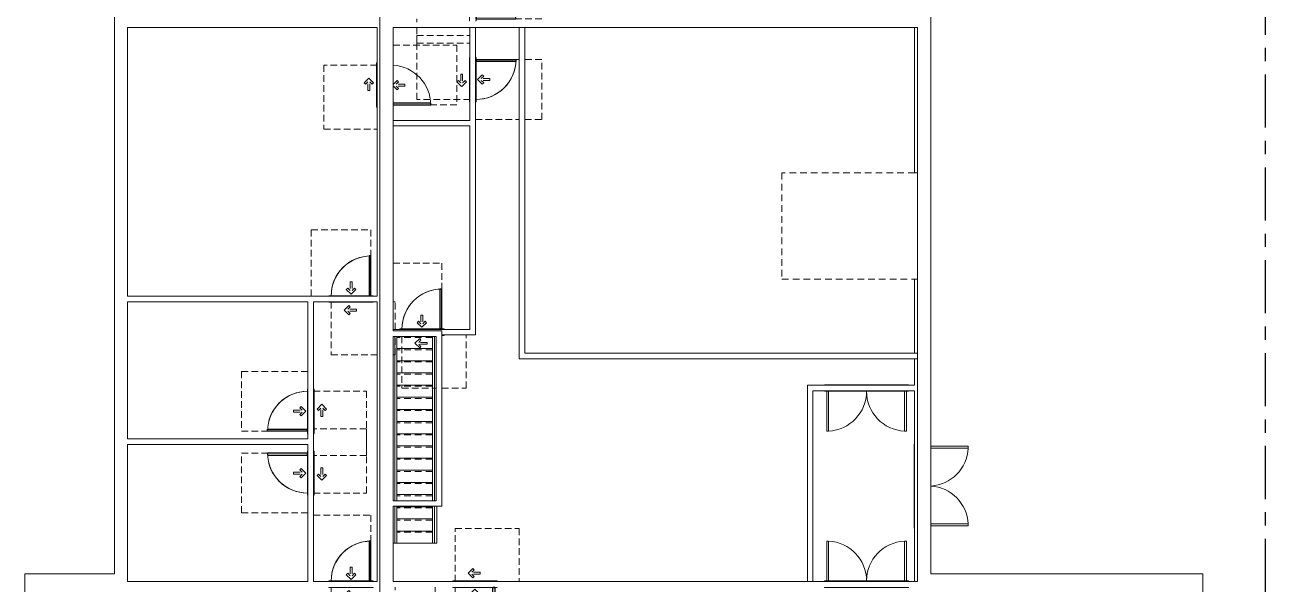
# Model space of a CAD drawing. Header units: inches. Extents: x -84 to 1352, y -748 to 1419.
# Drawn here: x 149 to 1270, y -14 to 492 of the extents above; entities that cross this region are included whole.
import ezdxf

# ---------------------------------------------------------------- set-up
doc = ezdxf.new("R2010")
doc.units = ezdxf.units.IN
doc.header["$MEASUREMENT"] = 0
for name, pattern in [('ADA Clearance', [9, 6, -3]), ('Grid Line', [84, 48, -12, 12, -12]), ('Overhead', [9.75, 6, -3.75])]:
    doc.linetypes.add(name, pattern=pattern)
for name, color, linetype, lineweight in [('A-DOOR', 31, 'Continuous', 15), ('A-DOOR-FRAM', 31, 'Continuous', 15), ('A-FLOR-HRAL', 11, 'Continuous', 15), ('A-WALL', 113, 'Continuous', 15), ('I-WALL', 2, 'Continuous', 15), ('S-GRID', 1, 'Continuous', 9), ('S-STRS', 31, 'Continuous', 15)]:
    doc.layers.add(name, color=color, linetype=linetype, lineweight=lineweight)

# ---------------------------------------------------------------- blocks, each defined once
blk = doc.blocks.new('Door-Single_CE_ - HM Door-2_ HM Frame-5136916-ROOF')
at = {"layer": 'A-DOOR', "color": 253, "linetype": 'ADA Clearance'}
for p, q in [((-36, 66), (18, 66)), ((-36, 8.5), (-36, 66)), ((18, 66), (18, 8.5)), ((-3, 13.4), (-4.3, 12.1)), ((-4.3, 12.1), (-0.6, 8.5)), ((-3, 13.4), (-0.9, 11.2)), ((-0.9, 19), (-0.9, 11.2)), ((0.9, 19), (-0.9, 19)), ((4.2, 12.1), (0.6, 8.5)), ((0.9, 19), (0.9, 11.2)), ((3, 13.4), (0.9, 11.2)), ((3, 13.4), (4.2, 12.1)), ((-18, -6), (-18, -54)), ((-2, -9.3), (-6.3, -13.5)), ((-0.8, -10.5), (-2.9, -12.7)), ((-0.8, -10.5), (-2, -9.3)), ((40, -54), (40, -6)), ((-2, -17.8), (-6.3, -13.5)), ((4.8, -12.7), (-2.9, -12.7)), ((4.8, -14.4), (-2.9, -14.4)), ((-0.8, -16.5), (-2.9, -14.4)), ((-0.8, -16.5), (-2, -17.8)), ((4.8, -14.4), (4.8, -12.7)), ((-18, -54), (40, -54))]:
    blk.add_line(p, q, dxfattribs=at)
at = {"layer": 'A-DOOR', "color": 53, "lineweight": 25}
for p, q in [((18, 42.5), (16.2, 42.5)), ((16.2, 42.5), (16.2, 8.5)), ((18, 42.5), (16.2, 42.5)), ((16.2, 42.5), (16.2, 8.5)), ((18, 8.5), (18, 42.5)), ((18, 8.5), (18, 42.5))]:
    blk.add_line(p, q, dxfattribs=at)
at = {"layer": 'A-DOOR', "color": 253}
blk.add_arc((18, 6.5), 36, 90, 176.8082, dxfattribs=at)
blk.add_arc((18, 6.5), 36, 90, 176.8082, dxfattribs=at)
blk.add_arc((18, 6.5), 36, 90, 176.8082, dxfattribs=at)
blk.add_arc((18, 6.5), 36, 90, 176.8082, dxfattribs=at)
at = {"layer": 'A-DOOR-FRAM', "color": 253}
for p, q in [((-20, -6.5), (-20, -6)), ((20, -6.5), (-20, -6.5)), ((20, -6), (20, -6.5))]:
    blk.add_line(p, q, dxfattribs=at)
blk = doc.blocks.new('Door-Single_CE_ - HM Door-2_ HM Frame-5137074-ROOF')
at = {"layer": 'A-DOOR', "color": 253, "linetype": 'ADA Clearance'}
for p, q in [((-18, 50.5), (40, 50.5)), ((-18, 2.5), (-18, 50.5)), ((40, 50.5), (40, 2.5)), ((-2, 14.3), (-6.3, 10)), ((-0.8, 13), (-2.9, 10.9)), ((-0.8, 13), (-2, 14.3)), ((-2, 5.8), (-6.3, 10)), ((4.8, 10.9), (-2.9, 10.9)), ((4.8, 9.2), (-2.9, 9.2)), ((-0.8, 7), (-2.9, 9.2)), ((-0.8, 7), (-2, 5.8)), ((4.8, 10.9), (4.8, 9.2)), ((-36, -2.5), (-36, -42)), ((-4.3, -8.6), (0, -4.4)), ((-3, -9.9), (-4.3, -8.6)), ((-3, -9.9), (-0.9, -7.7)), ((-0.9, -15.5), (-0.9, -7.7)), ((4.2, -8.6), (0, -4.4)), ((0.9, -15.5), (0.9, -7.7)), ((3, -9.9), (0.9, -7.7)), ((3, -9.9), (4.2, -8.6)), ((18, -42), (18, -2.5)), ((0.9, -15.5), (-0.9, -15.5)), ((-36, -47), (-36, -62.5)), ((18, -62.5), (18, -47)), ((-36, -62.5), (18, -62.5))]:
    blk.add_line(p, q, dxfattribs=at)
at = {"layer": 'A-DOOR', "color": 53, "lineweight": 25}
for p, q in [((16.2, -39), (16.2, -3)), ((16.2, -39), (16.2, -3)), ((18, -3), (16.2, -3)), ((16.2, -3), (18, -3)), ((18, -3), (18, -39)), ((18, -3), (18, -39)), ((18, -39), (16.2, -39)), ((18, -39), (16.2, -39))]:
    blk.add_line(p, q, dxfattribs=at)
at = {"layer": 'A-DOOR', "color": 253}
for start in [179.5, 179.5, 179.5, 180.0012]:
    blk.add_arc((18, -3), 36, start, 270, dxfattribs=at)
at = {"layer": 'A-DOOR-FRAM', "color": 253}
for p, q in [((-20, 3), (20, 3)), ((-20, 2.5), (-20, 3)), ((20, 3), (20, 2.5)), ((-20, -3), (-20, -2.5)), ((20, -3), (-20, -3)), ((20, -2.5), (20, -3))]:
    blk.add_line(p, q, dxfattribs=at)
blk = doc.blocks.new('Door-Single_CE_ - HM Door-2_ HM Frame-5137187-ROOF')
at = {"layer": 'A-DOOR', "color": 253, "linetype": 'ADA Clearance'}
for p, q in [((-26, 62.5), (18, 62.5)), ((18, 62.5), (18, 2.5)), ((-0.9, 15.5), (-0.9, 7.7)), ((0.9, 15.5), (-0.9, 15.5)), ((0.9, 15.5), (0.9, 7.7)), ((-3, 9.9), (-4.3, 8.6)), ((-4.3, 8.6), (0, 4.4)), ((-3, 9.9), (-0.9, 7.7)), ((4.2, 8.6), (0, 4.4)), ((3, 9.9), (0.9, 7.7)), ((3, 9.9), (4.2, 8.6)), ((-18, -3.9), (-18, -50.5)), ((-2, -5.8), (-6.3, -10)), ((-2, -14.3), (-6.3, -10)), ((-0.8, -7), (-2.9, -9.2)), ((4.8, -9.2), (-2.9, -9.2)), ((4.8, -10.9), (-2.9, -10.9)), ((-0.8, -13), (-2.9, -10.9)), ((-0.8, -7), (-2, -5.8)), ((4.8, -10.9), (4.8, -9.2)), ((40, -50.5), (40, -2.5)), ((-0.8, -13), (-2, -14.3)), ((-18, -50.5), (13, -50.5)), ((18, -50.5), (40, -50.5))]:
    blk.add_line(p, q, dxfattribs=at)
at = {"layer": 'A-DOOR', "color": 53, "lineweight": 25}
for p, q in [((18, 39), (16.2, 39)), ((16.2, 39), (16.2, 3)), ((18, 39), (16.2, 39)), ((16.2, 39), (16.2, 3)), ((18, 3), (18, 39)), ((18, 3), (18, 39)), ((18, 3), (16.2, 3)), ((16.2, 3), (18, 3))]:
    blk.add_line(p, q, dxfattribs=at)
at = {"layer": 'A-DOOR', "color": 253}
for end in [179.9988, 180.5, 180.5, 180.5]:
    blk.add_arc((18, 3), 36, 90, end, dxfattribs=at)
at = {"layer": 'A-DOOR-FRAM', "color": 253}
for p, q in [((-20, 3), (20, 3)), ((-20, 2.5), (-20, 3)), ((20, 3), (20, 2.5)), ((20, -3), (18, -3)), ((20, -2.5), (20, -3))]:
    blk.add_line(p, q, dxfattribs=at)
blk = doc.blocks.new('Door-Single_CE_ - HM Door-2_ HM Frame-V2-ROOF')
at = {"layer": 'A-DOOR', "color": 253, "linetype": 'ADA Clearance'}
for p, q in [((-36, 62.5), (18, 62.5)), ((-36, 2.5), (-36, 62.5)), ((18, 62.5), (18, 2.5)), ((-0.9, 15.5), (-0.9, 7.7)), ((0.9, 15.5), (-0.9, 15.5)), ((0.9, 15.5), (0.9, 7.7)), ((-3, 9.9), (-4.3, 8.6)), ((-4.3, 8.6), (0, 4.4)), ((-3, 9.9), (-0.9, 7.7)), ((4.2, 8.6), (0, 4.4)), ((3, 9.9), (0.9, 7.7)), ((3, 9.9), (4.2, 8.6)), ((-18, -2.5), (-18, -50.5)), ((-2, -5.8), (-6.3, -10)), ((-2, -14.3), (-6.3, -10)), ((-0.8, -7), (-2.9, -9.2)), ((4.8, -9.2), (-2.9, -9.2)), ((4.8, -10.9), (-2.9, -10.9)), ((-0.8, -13), (-2.9, -10.9)), ((-0.8, -7), (-2, -5.8)), ((4.8, -10.9), (4.8, -9.2)), ((40, -2.5), (38, -2.5)), ((40, -27.5), (40, -2.5)), ((-0.8, -13), (-2, -14.3)), ((40, -50.5), (40, -33.9)), ((-18, -50.5), (23.5, -50.5)), ((38, -50.5), (40, -50.5))]:
    blk.add_line(p, q, dxfattribs=at)
at = {"layer": 'A-DOOR', "color": 53, "lineweight": 25}
for p, q in [((18, 39), (16.2, 39)), ((16.2, 39), (16.2, 3)), ((18, 39), (16.2, 39)), ((16.2, 39), (16.2, 3)), ((18, 3), (18, 39)), ((18, 3), (18, 39)), ((18, 3), (16.2, 3)), ((16.2, 3), (18, 3))]:
    blk.add_line(p, q, dxfattribs=at)
at = {"layer": 'A-DOOR', "color": 253}
for end in [179.9988, 180.5, 180.5, 180.5]:
    blk.add_arc((18, 3), 36, 90, end, dxfattribs=at)
at = {"layer": 'A-DOOR-FRAM', "color": 253}
for p, q in [((-20, 3), (20, 3)), ((-20, 2.5), (-20, 3)), ((20, 3), (20, 2.5)), ((-20, -3), (-20, -2.5)), ((20, -3), (-20, -3)), ((20, -2.5), (20, -3))]:
    blk.add_line(p, q, dxfattribs=at)
blk = doc.blocks.new('Door-Single_CE_ - HM Door-2_ HM Frame-V5-ROOF')
at = {"layer": 'A-DOOR', "color": 253, "linetype": 'ADA Clearance'}
for p, q in [((-18, 50.5), (40, 50.5)), ((-18, 2.5), (-18, 50.5)), ((40, 50.5), (40, 2.5)), ((-2, 14.3), (-6.3, 10)), ((-0.8, 13), (-2.9, 10.9)), ((-0.8, 13), (-2, 14.3)), ((-2, 5.8), (-6.3, 10)), ((4.8, 10.9), (-2.9, 10.9)), ((4.8, 9.2), (-2.9, 9.2)), ((-0.8, 7), (-2.9, 9.2)), ((-0.8, 7), (-2, 5.8)), ((4.8, 10.9), (4.8, 9.2)), ((-36, -2.5), (-36, -62.5)), ((-4.3, -8.6), (0, -4.4)), ((-3, -9.9), (-4.3, -8.6)), ((-3, -9.9), (-0.9, -7.7)), ((-0.9, -15.5), (-0.9, -7.7)), ((4.2, -8.6), (0, -4.4)), ((0.9, -15.5), (0.9, -7.7)), ((3, -9.9), (0.9, -7.7)), ((3, -9.9), (4.2, -8.6)), ((18, -62.5), (18, -2.5)), ((0.9, -15.5), (-0.9, -15.5)), ((-36, -62.5), (18, -62.5))]:
    blk.add_line(p, q, dxfattribs=at)
at = {"layer": 'A-DOOR', "color": 53, "lineweight": 25}
for p, q in [((16.2, -39), (16.2, -3)), ((16.2, -39), (16.2, -3)), ((18, -3), (16.2, -3)), ((16.2, -3), (18, -3)), ((18, -3), (18, -39)), ((18, -3), (18, -39)), ((18, -39), (16.2, -39)), ((18, -39), (16.2, -39))]:
    blk.add_line(p, q, dxfattribs=at)
at = {"layer": 'A-DOOR', "color": 253}
for start in [179.5, 179.5, 179.5, 180.0012]:
    blk.add_arc((18, -3), 36, start, 270, dxfattribs=at)
at = {"layer": 'A-DOOR-FRAM', "color": 253}
for p, q in [((-20, 3), (20, 3)), ((-20, 2.5), (-20, 3)), ((20, 3), (20, 2.5)), ((-20, -3), (-20, -2.5)), ((20, -3), (-20, -3)), ((20, -2.5), (20, -3))]:
    blk.add_line(p, q, dxfattribs=at)
blk = doc.blocks.new('Door-Double_CE_ - HM Door-2_ HM Frame-4190290-ROOF')
at = {"layer": 'A-DOOR', "color": 253}
for p, q in [((-34.25, 39), (-36, 39)), ((-36, 39), (-36, 3)), ((-34.25, 3), (-34.25, 39)), ((36, 39), (34.25, 39)), ((34.25, 39), (34.25, 3)), ((36, 3), (36, 39)), ((-36, 3), (-34.25, 3)), ((34.25, 3), (36, 3))]:
    blk.add_line(p, q, dxfattribs=at)
for centre, start, end in [((-36, 3), 0.00117, 87.20673), ((36, 3), 92.78435, 179.99883)]:
    blk.add_arc(centre, 36, start, end, dxfattribs=at)
at = {"layer": 'A-DOOR-FRAM', "color": 253}
for p, q in [((-38, 3), (-36, 3)), ((-38, 2.5), (-38, 3)), ((-34.25, 3), (34.25, 3)), ((36, 3), (38, 3)), ((38, 3), (38, 2.5)), ((-38, -3), (-38, -2.5)), ((38, -3), (-38, -3)), ((38, -2.5), (38, -3))]:
    blk.add_line(p, q, dxfattribs=at)
blk = doc.blocks.new('Door-Single_CE_ - HM Door-2_ HM Frame-V11-ROOF')
at = {"layer": 'A-DOOR', "color": 253, "linetype": 'ADA Clearance'}
for p, q in [((-36, 62.5), (18, 62.5)), ((-36, 2.5), (-36, 62.5)), ((18, 62.5), (18, 2.5)), ((-0.9, 15.5), (-0.9, 7.7)), ((0.9, 15.5), (-0.9, 15.5)), ((0.9, 15.5), (0.9, 7.7)), ((-3, 9.9), (-4.3, 8.6)), ((-4.3, 8.6), (0, 4.4)), ((-3, 9.9), (-0.9, 7.7)), ((4.2, 8.6), (0, 4.4)), ((3, 9.9), (0.9, 7.7)), ((3, 9.9), (4.2, 8.6)), ((-18, -2.5), (-18, -50.5)), ((-2, -5.8), (-6.3, -10)), ((-2, -14.3), (-6.3, -10)), ((-0.8, -7), (-2.9, -9.2)), ((4.8, -9.2), (-2.9, -9.2)), ((4.8, -10.9), (-2.9, -10.9)), ((-0.8, -13), (-2.9, -10.9)), ((-0.8, -7), (-2, -5.8)), ((4.8, -10.9), (4.8, -9.2)), ((40, -50.5), (40, -2.5)), ((-0.8, -13), (-2, -14.3)), ((-18, -50.5), (21, -50.5)), ((26, -50.5), (40, -50.5))]:
    blk.add_line(p, q, dxfattribs=at)
at = {"layer": 'A-DOOR', "color": 53, "lineweight": 25}
for p, q in [((18, 39), (16.2, 39)), ((16.2, 39), (16.2, 3)), ((18, 39), (16.2, 39)), ((16.2, 39), (16.2, 3)), ((18, 3), (18, 39)), ((18, 3), (18, 39)), ((18, 3), (16.2, 3)), ((16.2, 3), (18, 3))]:
    blk.add_line(p, q, dxfattribs=at)
at = {"layer": 'A-DOOR', "color": 253}
for end in [179.9988, 180.5, 180.5, 180.5]:
    blk.add_arc((18, 3), 36, 90, end, dxfattribs=at)
at = {"layer": 'A-DOOR-FRAM', "color": 253}
for p, q in [((-20, 3), (20, 3)), ((-20, 2.5), (-20, 3)), ((20, 3), (20, 2.5)), ((-20, -3), (-20, -2.5)), ((20, -3), (-20, -3)), ((20, -2.5), (20, -3))]:
    blk.add_line(p, q, dxfattribs=at)
blk = doc.blocks.new('Door-Single_CE_ - HM Door-2_ HM Frame-V14-ROOF')
at = {"layer": 'A-DOOR', "color": 253, "linetype": 'ADA Clearance'}
for p, q in [((-34, 62.5), (18, 62.5)), ((18, 62.5), (18, 2.5)), ((-0.9, 15.5), (-0.9, 7.7)), ((0.9, 15.5), (-0.9, 15.5)), ((0.9, 15.5), (0.9, 7.7)), ((-3, 9.9), (-4.3, 8.6)), ((-4.3, 8.6), (0, 4.4)), ((-3, 9.9), (-0.9, 7.7)), ((4.2, 8.6), (0, 4.4)), ((3, 9.9), (0.9, 7.7)), ((3, 9.9), (4.2, 8.6)), ((-18, -2.5), (-18, -50.5)), ((-2, -5.8), (-6.3, -10)), ((-2, -14.3), (-6.3, -10)), ((-0.8, -7), (-2.9, -9.2)), ((4.8, -9.2), (-2.9, -9.2)), ((4.8, -10.9), (-2.9, -10.9)), ((-0.8, -13), (-2.9, -10.9)), ((-0.8, -7), (-2, -5.8)), ((4.8, -10.9), (4.8, -9.2)), ((40, -50.5), (40, -2.5)), ((-0.8, -13), (-2, -14.3)), ((-18, -50.5), (23.5, -50.5)), ((38, -50.5), (40, -50.5))]:
    blk.add_line(p, q, dxfattribs=at)
at = {"layer": 'A-DOOR', "color": 53, "lineweight": 25}
for p, q in [((18, 39), (16.2, 39)), ((16.2, 39), (16.2, 3)), ((18, 39), (16.2, 39)), ((16.2, 39), (16.2, 3)), ((18, 3), (18, 39)), ((18, 3), (18, 39)), ((18, 3), (16.2, 3)), ((16.2, 3), (18, 3))]:
    blk.add_line(p, q, dxfattribs=at)
at = {"layer": 'A-DOOR', "color": 253}
for end in [179.9988, 180.5, 180.5, 180.5]:
    blk.add_arc((18, 3), 36, 90, end, dxfattribs=at)
at = {"layer": 'A-DOOR-FRAM', "color": 253}
for p, q in [((-20, 3), (20, 3)), ((-20, 2.5), (-20, 3)), ((20, 3), (20, 2.5)), ((-20, -3), (-20, -2.5)), ((20, -3), (-20, -3)), ((20, -2.5), (20, -3))]:
    blk.add_line(p, q, dxfattribs=at)
blk = doc.blocks.new('Door-Single_CE_ - HM Door-2_ HM Frame-V15-ROOF')
at = {"layer": 'A-DOOR', "color": 253, "linetype": 'ADA Clearance'}
for p, q in [((-18, 50.5), (40, 50.5)), ((-18, 2.5), (-18, 50.5)), ((40, 50.5), (40, 3)), ((-2, 14.3), (-6.3, 10)), ((-0.8, 13), (-2.9, 10.9)), ((-0.8, 13), (-2, 14.3)), ((-2, 5.8), (-6.3, 10)), ((4.8, 10.9), (-2.9, 10.9)), ((4.8, 9.2), (-2.9, 9.2)), ((-0.8, 7), (-2.9, 9.2)), ((-0.8, 7), (-2, 5.8)), ((4.8, 10.9), (4.8, 9.2)), ((-36, -2.5), (-36, -62.5)), ((-4.3, -8.6), (0, -4.4)), ((-3, -9.9), (-4.3, -8.6)), ((-3, -9.9), (-0.9, -7.7)), ((-0.9, -15.5), (-0.9, -7.7)), ((4.2, -8.6), (0, -4.4)), ((0.9, -15.5), (0.9, -7.7)), ((3, -9.9), (0.9, -7.7)), ((3, -9.9), (4.2, -8.6)), ((18, -62.5), (18, -2.5)), ((0.9, -15.5), (-0.9, -15.5)), ((-36, -62.5), (18, -62.5))]:
    blk.add_line(p, q, dxfattribs=at)
at = {"layer": 'A-DOOR', "color": 53, "lineweight": 25}
for p, q in [((16.2, -39), (16.2, -3)), ((16.2, -39), (16.2, -3)), ((18, -3), (16.2, -3)), ((16.2, -3), (18, -3)), ((18, -3), (18, -39)), ((18, -3), (18, -39)), ((18, -39), (16.2, -39)), ((18, -39), (16.2, -39))]:
    blk.add_line(p, q, dxfattribs=at)
at = {"layer": 'A-DOOR', "color": 253}
for start in [179.5, 179.5, 179.5, 180.0012]:
    blk.add_arc((18, -3), 36, start, 270, dxfattribs=at)
at = {"layer": 'A-DOOR-FRAM', "color": 253}
for p, q in [((-20, 3), (20, 3)), ((-20, 2.5), (-20, 3)), ((20, 3), (20, 2.5)), ((-20, -3), (-20, -2.5)), ((20, -3), (-20, -3)), ((20, -2.5), (20, -3))]:
    blk.add_line(p, q, dxfattribs=at)
blk = doc.blocks.new('Door-Single_CE_ - HM Door-2_ HM Frame-V10-ROOF')
at = {"layer": 'A-DOOR', "color": 253, "linetype": 'ADA Clearance'}
for p, q in [((-36, 62.5), (18, 62.5)), ((-36, 2.5), (-36, 62.5)), ((18, 62.5), (18, 2.5)), ((-0.9, 15.5), (-0.9, 7.7)), ((0.9, 15.5), (-0.9, 15.5)), ((0.9, 15.5), (0.9, 7.7)), ((-3, 9.9), (-4.3, 8.6)), ((-4.3, 8.6), (0, 4.4)), ((-3, 9.9), (-0.9, 7.7)), ((4.2, 8.6), (0, 4.4)), ((3, 9.9), (0.9, 7.7)), ((3, 9.9), (4.2, 8.6)), ((-18, -2.5), (-18, -50.5)), ((-2, -5.8), (-6.3, -10)), ((-2, -14.3), (-6.3, -10)), ((-0.8, -7), (-2.9, -9.2)), ((4.8, -9.2), (-2.9, -9.2)), ((4.8, -10.9), (-2.9, -10.9)), ((-0.8, -13), (-2.9, -10.9)), ((-0.8, -7), (-2, -5.8)), ((4.8, -10.9), (4.8, -9.2)), ((40, -50.5), (40, -3)), ((-0.8, -13), (-2, -14.3)), ((-18, -50.5), (40, -50.5))]:
    blk.add_line(p, q, dxfattribs=at)
at = {"layer": 'A-DOOR', "color": 53, "lineweight": 25}
for p, q in [((18, 39), (16.2, 39)), ((16.2, 39), (16.2, 3)), ((18, 39), (16.2, 39)), ((16.2, 39), (16.2, 3)), ((18, 3), (18, 39)), ((18, 3), (18, 39)), ((18, 3), (16.2, 3)), ((16.2, 3), (18, 3))]:
    blk.add_line(p, q, dxfattribs=at)
at = {"layer": 'A-DOOR', "color": 253}
for end in [179.9988, 180.5, 180.5, 180.5]:
    blk.add_arc((18, 3), 36, 90, end, dxfattribs=at)
at = {"layer": 'A-DOOR-FRAM', "color": 253}
for p, q in [((-20, 3), (20, 3)), ((-20, 2.5), (-20, 3)), ((20, 3), (20, 2.5)), ((-20, -3), (-20, -2.5)), ((20, -3), (-20, -3)), ((20, -2.5), (20, -3))]:
    blk.add_line(p, q, dxfattribs=at)
blk = doc.blocks.new('Overhead-Sectional - 8_ x 10_-5152231-ROOF')
at = {"layer": 'A-DOOR', "color": 253, "linetype": 'Overhead'}
for p, q in [((-48, -6), (-48, -126)), ((48, -126), (48, -6)), ((-48, -126), (48, -126))]:
    blk.add_line(p, q, dxfattribs=at)
blk = doc.blocks.new('Door-Double_CE_ - HM Door-2_ HM Frame-V17-ROOF')
at = {"layer": 'A-DOOR', "color": 253}
for p, q in [((-34.25, 42.5), (-36, 42.5)), ((-36, 42.5), (-36, 8.5)), ((-34.25, 8.5), (-34.25, 42.5)), ((36, 42.5), (34.25, 42.5)), ((34.25, 42.5), (34.25, 8.5)), ((36, 8.5), (36, 42.5))]:
    blk.add_line(p, q, dxfattribs=at)
for centre, start, end in [((-36, 6.5), 3.19177, 87.20673), ((36, 6.5), 92.78435, 176.80823)]:
    blk.add_arc(centre, 36, start, end, dxfattribs=at)
at = {"layer": 'A-DOOR-FRAM', "color": 253}
for p, q in [((-38, -6.5), (-38, -6)), ((38, -6.5), (-38, -6.5)), ((38, -6), (38, -6.5))]:
    blk.add_line(p, q, dxfattribs=at)
blk = doc.blocks.new('Railing - Railing-5163119-ROOF')
at = {"layer": 'A-FLOR-HRAL', "color": 253}
for p, q in [((483.1, 210.4), (483.1, 61.8)), ((485.1, 210.4), (485.1, 61.8)), ((483.1, 56.8), (483.1, 23.4)), ((485.1, 56.8), (485.1, 23.4)), ((485.1, 23.4), (483.1, 23.4))]:
    blk.add_line(p, q, dxfattribs=at)
blk = doc.blocks.new('Railing - Railing-5163123-ROOF')
at = {"layer": 'A-FLOR-HRAL', "color": 253}
for p, q in [((517.1, 210.4), (517.1, 61.8)), ((519.1, 210.4), (519.1, 61.8)), ((517.1, 56.8), (517.1, 23.4)), ((519.1, 56.8), (519.1, 23.4)), ((519.1, 23.4), (517.1, 23.4))]:
    blk.add_line(p, q, dxfattribs=at)

msp = doc.modelspace()

# ---------------------------------------------------------------- linework, layer by layer
at = {"layer": 'A-WALL', "color": 253}
for p, q in [((229.6, -4.2), (229.6, 927.8)), ((469.6, -748.2), (469.6, 927.8)), ((967.6, 927.8), (967.6, -4.2)), ((241.6, 489.8), (241.6, 246.8)), ((467.1, 246.8), (467.1, 489.8)), ((481.6, 489.8), (481.6, 215.4)), ((953.1, 358.3), (953.1, 489.8)), ((955.6, -11.2), (955.6, 489.8)), ((953.1, 358.3), (955.6, 358.3)), ((953.1, 195.3), (953.1, 262.3)), ((955.6, 262.3), (953.1, 262.3)), ((241.6, 241.8), (241.6, 117.8)), ((467.1, -11.2), (467.1, 241.8)), ((481.6, 210.4), (481.6, 61.8)), ((953.1, 166.3), (953.1, 190.3)), ((953.1, -11.2), (953.1, 161.3)), ((241.6, 112.8), (241.6, -11.2)), ((481.6, 56.8), (481.6, -11.2)), ((148.6, -385.2), (148.6, -4.2)), ((148.6, -4.2), (229.6, -4.2)), ((967.6, -4.2), (1213.6, -4.2)), ((1213.6, -4.2), (1213.6, -748.2))]:
    msp.add_line(p, q, dxfattribs=at)
at = {"layer": 'I-WALL', "color": 253}
for p, q in [((467.1, 489.8), (241.6, 489.8)), ((955.6, 489.8), (481.6, 489.8)), ((551.1, 405.8), (551.1, 489.8)), ((556.1, 489.8), (556.1, 211.8)), ((595.6, 190.3), (595.6, 489.8)), ((600.6, 489.8), (600.6, 195.3)), ((481.6, 405.8), (551.1, 405.8)), ((551.1, 400.8), (481.6, 400.8)), ((551.1, 216.8), (551.1, 400.8)), ((241.6, 246.8), (467.1, 246.8)), ((404.6, 241.8), (241.6, 241.8)), ((404.6, 117.8), (404.6, 241.8)), ((467.1, 241.8), (409.6, 241.8)), ((409.6, 241.8), (409.6, -11.2)), ((481.6, 216.8), (551.1, 216.8)), ((481.6, 215.4), (525.6, 215.4)), ((525.6, 215.4), (525.6, 56.8)), ((520.6, 210.4), (481.6, 210.4)), ((520.6, 61.8), (520.6, 210.4)), ((556.1, 211.8), (525.6, 211.8)), ((600.6, 195.3), (955.6, 195.3)), ((955.6, 190.3), (595.6, 190.3)), ((856.1, 166.3), (953.1, 166.3)), ((856.1, -11.2), (856.1, 166.3)), ((953.1, 161.3), (861.1, 161.3)), ((861.1, 161.3), (861.1, -11.2)), ((241.6, 117.8), (404.6, 117.8)), ((404.6, 112.8), (241.6, 112.8)), ((404.6, -11.2), (404.6, 112.8)), ((481.6, 61.8), (520.6, 61.8)), ((525.6, 56.8), (481.6, 56.8)), ((241.6, -11.2), (404.6, -11.2)), ((409.6, -11.2), (467.1, -11.2)), ((481.6, -11.2), (955.6, -11.2))]:
    msp.add_line(p, q, dxfattribs=at)
at = {"layer": 'S-GRID', "linetype": 'Grid Line', "lineweight": 25}
for p, q in [((1270, 1287.4), (1270, 13)), ((1270, 13), (1270, -83))]:
    msp.add_line(p, q, dxfattribs=at)
at = {"layer": 'S-STRS', "color": 253, "linetype": 'Overhead'}
for p, q in [((517.1, 209.4), (485.1, 209.4)), ((517.1, 198.4), (485.1, 198.4)), ((517.1, 187.4), (485.1, 187.4)), ((517.1, 176.4), (485.1, 176.4)), ((517.1, 165.4), (485.1, 165.4)), ((517.1, 154.4), (485.1, 154.4)), ((517.1, 143.4), (485.1, 143.4)), ((517.1, 132.4), (485.1, 132.4)), ((517.1, 121.4), (485.1, 121.4)), ((517.1, 110.4), (485.1, 110.4)), ((517.1, 99.4), (485.1, 99.4)), ((517.1, 88.4), (485.1, 88.4)), ((517.1, 77.4), (485.1, 77.4)), ((517.1, 66.4), (485.1, 66.4)), ((517.1, 55.4), (485.1, 55.4)), ((517.1, 44.4), (485.1, 44.4)), ((517.1, 33.4), (485.1, 33.4))]:
    msp.add_line(p, q, dxfattribs=at)
at = {"layer": 'S-STRS', "color": 253}
for p, q in [((517.1, 199.4), (485.1, 199.4)), ((517.1, 188.4), (485.1, 188.4)), ((517.1, 177.4), (485.1, 177.4)), ((517.1, 166.4), (485.1, 166.4)), ((517.1, 155.4), (485.1, 155.4)), ((517.1, 144.4), (485.1, 144.4)), ((517.1, 133.4), (485.1, 133.4)), ((517.1, 122.4), (485.1, 122.4)), ((517.1, 111.4), (485.1, 111.4)), ((517.1, 100.4), (485.1, 100.4)), ((517.1, 89.4), (485.1, 89.4)), ((517.1, 78.4), (485.1, 78.4)), ((517.1, 67.4), (485.1, 67.4)), ((517.1, 56.4), (485.1, 56.4)), ((521.1, 56.8), (521.1, 23.4)), ((517.1, 45.4), (485.1, 45.4)), ((517.1, 34.4), (485.1, 34.4)), ((481.6, 23.4), (483.1, 23.4)), ((517.1, 23.4), (485.1, 23.4)), ((519.1, 23.4), (521.1, 23.4))]:
    msp.add_line(p, q, dxfattribs=at)

# ---------------------------------------------------------------- block references
at = {"layer": 'A-DOOR', "color": 253}
for name, p, rotation in [('Door-Single_CE_ - HM Door-2_ HM Frame-V11-ROOF', (553.6, 515.8), 269.9999999999999), ('Door-Single_CE_ - HM Door-2_ HM Frame-5137074-ROOF', (553.6, 442.8), 89.99999999999991), ('Door-Single_CE_ - HM Door-2_ HM Frame-5136916-ROOF', (473.1, 437.8), 269.9999999999999), ('Overhead-Sectional - 8_ x 10_-5152231-ROOF', (959.1, 310.3), 269.9999999999999), ('Door-Single_CE_ - HM Door-2_ HM Frame-V15-ROOF', (407.1, 142.8), 269.9999999999999), ('Door-Double_CE_ - HM Door-2_ HM Frame-4190290-ROOF', (909.6, 163.8), 180), ('Door-Single_CE_ - HM Door-2_ HM Frame-V10-ROOF', (407.1, 86.8), 89.99999999999991), ('Door-Double_CE_ - HM Door-2_ HM Frame-V17-ROOF', (959.1, 75.1), 269.9999999999999)]:
    msp.add_blockref(name, p, dxfattribs=dict(at, rotation=rotation))
for name, p in [('Door-Single_CE_ - HM Door-2_ HM Frame-V2-ROOF', (443.6, 244.3)), ('Door-Single_CE_ - HM Door-2_ HM Frame-5137187-ROOF', (507.6, 214.3)), ('Door-Single_CE_ - HM Door-2_ HM Frame-V14-ROOF', (443.6, -13.7)), ('Door-Single_CE_ - HM Door-2_ HM Frame-V5-ROOF', (555.6, -13.7)), ('Door-Double_CE_ - HM Door-2_ HM Frame-4190290-ROOF', (909.6, -13.7))]:
    msp.add_blockref(name, p, dxfattribs=at)
at = {"layer": 'A-FLOR-HRAL', "color": 253}
for name in ['Railing - Railing-5163119-ROOF', 'Railing - Railing-5163123-ROOF']:
    msp.add_blockref(name, (0, 0), dxfattribs=at)

doc.saveas('drawing.dxf')
